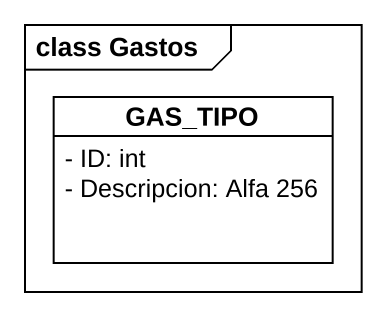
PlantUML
@startuml
mainframe class Gastos
hide circle
hide empty members
skinparam classAttributeIconSize 0
class GAS_TIPO {
  - ID: int
  - Descripcion: Alfa 256
}
@enduml
